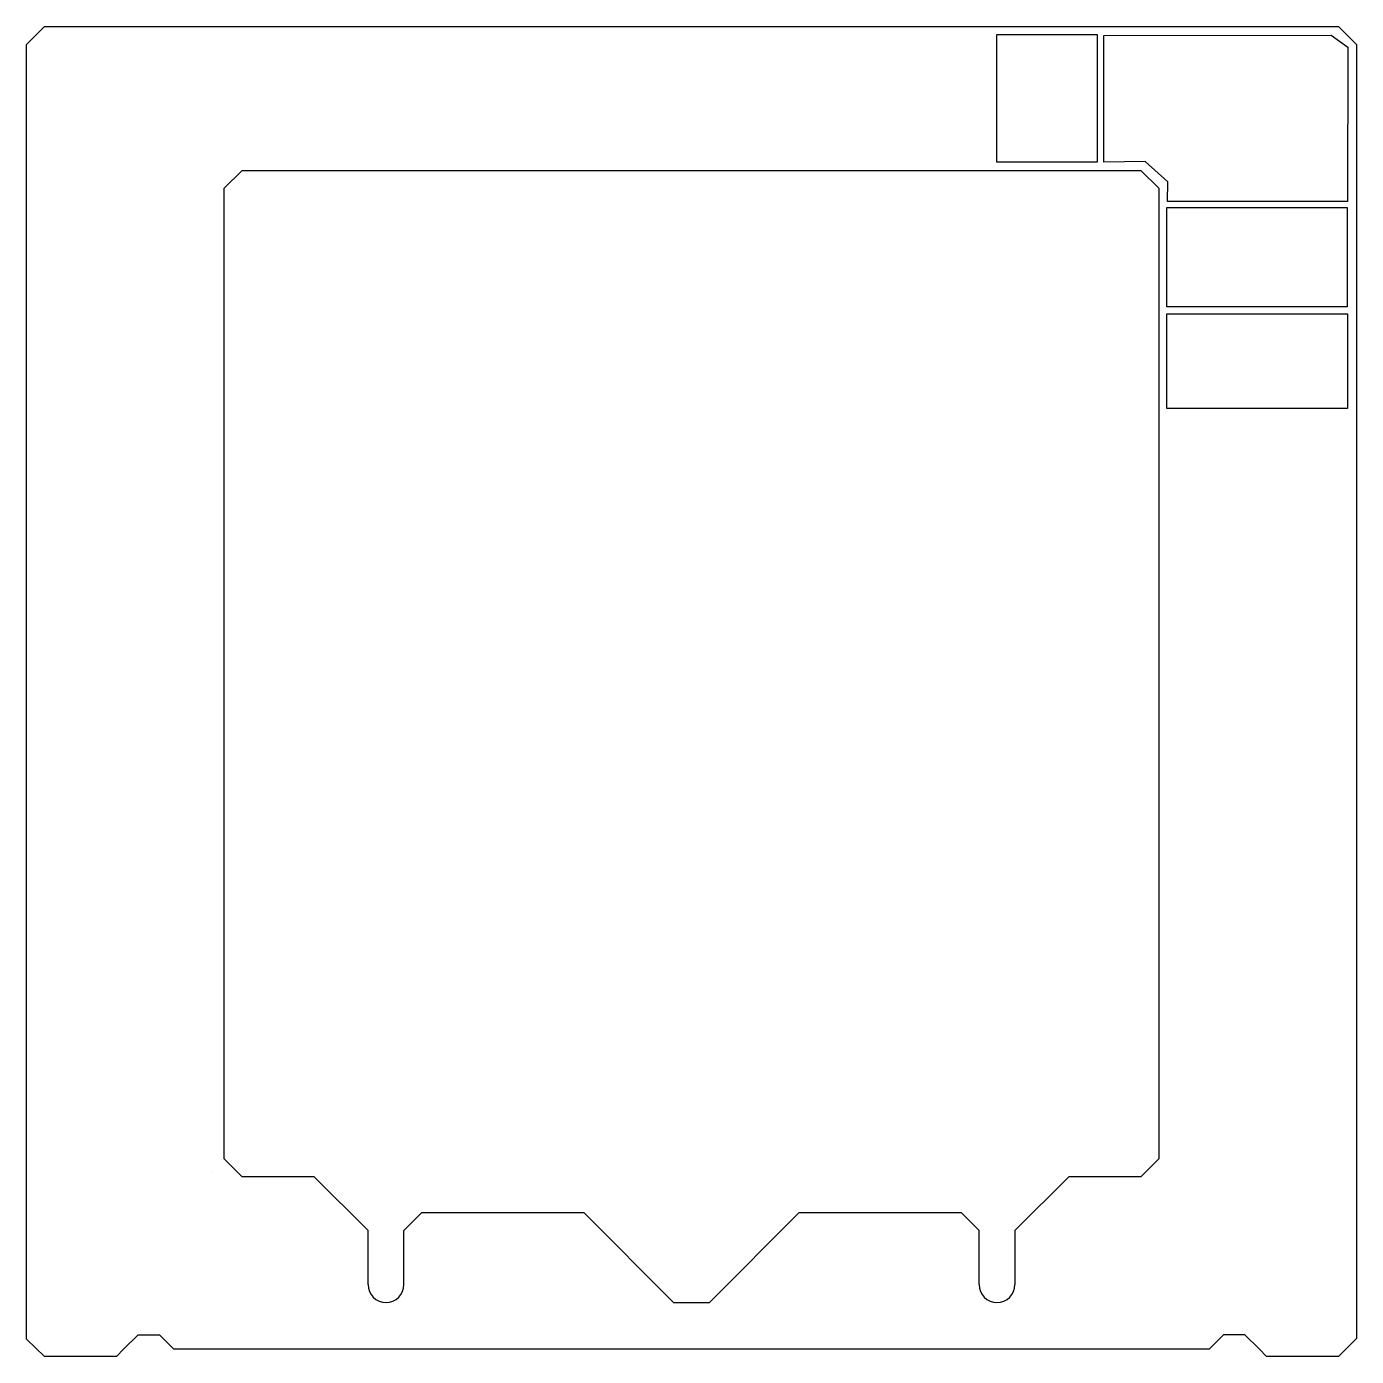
# Model space of a CAD drawing. Header units: millimetres. Extents: x 0 to 370, y 0 to 370.
import ezdxf

# ---------------------------------------------------------------- set-up
doc = ezdxf.new("R2010")
doc.units = ezdxf.units.MM
for name, color, linetype in [('Inside', 2, 'CONTINUOUS'), ('noname', 7, 'CONTINUOUS'), ('Outside', 4, 'CONTINUOUS')]:
    doc.layers.add(name, color=color, linetype=linetype)

msp = doc.modelspace()

# ---------------------------------------------------------------- linework, layer by layer
at = {"layer": 'Inside'}
for p, q in [((55, 325), (60, 330)), ((60, 330), (310, 330)), ((310, 330), (315, 325)), ((55, 55), (55, 325)), ((315, 325), (315, 55)), ((60, 50), (55, 55)), ((315, 55), (310, 50)), ((80, 50), (60, 50)), ((95, 35), (80, 50)), ((290, 50), (275, 35)), ((310, 50), (290, 50)), ((105, 35), (110, 40)), ((110, 40), (155, 40)), ((180, 15), (155, 40)), ((190, 15), (215, 40)), ((215, 40), (260, 40)), ((265, 35), (260, 40)), ((95, 20), (95, 35)), ((105, 20), (105, 35)), ((265, 20), (265, 35)), ((275, 35), (275, 20)), ((180, 15), (190, 15))]:
    msp.add_line(p, q, dxfattribs=at)
for centre in [(100, 20), (270, 20)]:
    msp.add_arc(centre, 5, 180, 0, dxfattribs=at)
at = {"layer": 'noname'}
for p, q in [((297.99, 367.69), (269.84, 367.69)), ((269.84, 367.69), (269.84, 332.38)), ((297.99, 332.38), (297.99, 367.69)), ((299.68, 367.56), (362.98, 367.58)), ((299.68, 332.25), (299.68, 367.56)), ((362.98, 367.58), (367.64, 364.3)), ((367.64, 364.3), (367.56, 321.31)), ((269.84, 332.38), (297.99, 332.38)), ((311.2, 332.43), (299.68, 332.25)), ((317.5, 326.79), (311.2, 332.43)), ((317.4, 321.31), (317.5, 326.79)), ((317.27, 291.99), (317.27, 319.62)), ((317.27, 319.62), (367.43, 319.62)), ((367.56, 321.31), (317.4, 321.31)), ((367.43, 319.62), (367.43, 291.99)), ((367.43, 291.99), (317.27, 291.99)), ((317.27, 263.72), (317.27, 290.04)), ((317.27, 290.04), (367.56, 290.04)), ((367.56, 290.04), (367.56, 263.72)), ((367.56, 263.72), (317.27, 263.72))]:
    msp.add_line(p, q, dxfattribs=at)
at = {"layer": 'Outside'}
for p, q in [((0, 365), (5, 370)), ((5, 370), (365, 370)), ((365, 370), (370, 365)), ((0, 4.81), (0, 365)), ((370, 365), (370, 5)), ((51.84, 51.19), (51.84, 51.19)), ((51.84, 51.19), (51.84, 51.19)), ((51.84, 51.19), (51.84, 51.19)), ((51.84, 51.19), (51.84, 51.19)), ((5, 0), (0, 4.81)), ((27, 2), (31, 6)), ((31, 6), (37, 6)), ((37, 6), (41, 2)), ((333, 6), (329, 2)), ((339, 6), (333, 6)), ((343, 2), (339, 6)), ((370, 5), (365, 0)), ((25, 0), (5, 0)), ((27, 2), (25, 0)), ((329, 2), (41, 2)), ((345, 0), (343, 2)), ((365, 0), (345, 0))]:
    msp.add_line(p, q, dxfattribs=at)

doc.saveas('drawing.dxf')
